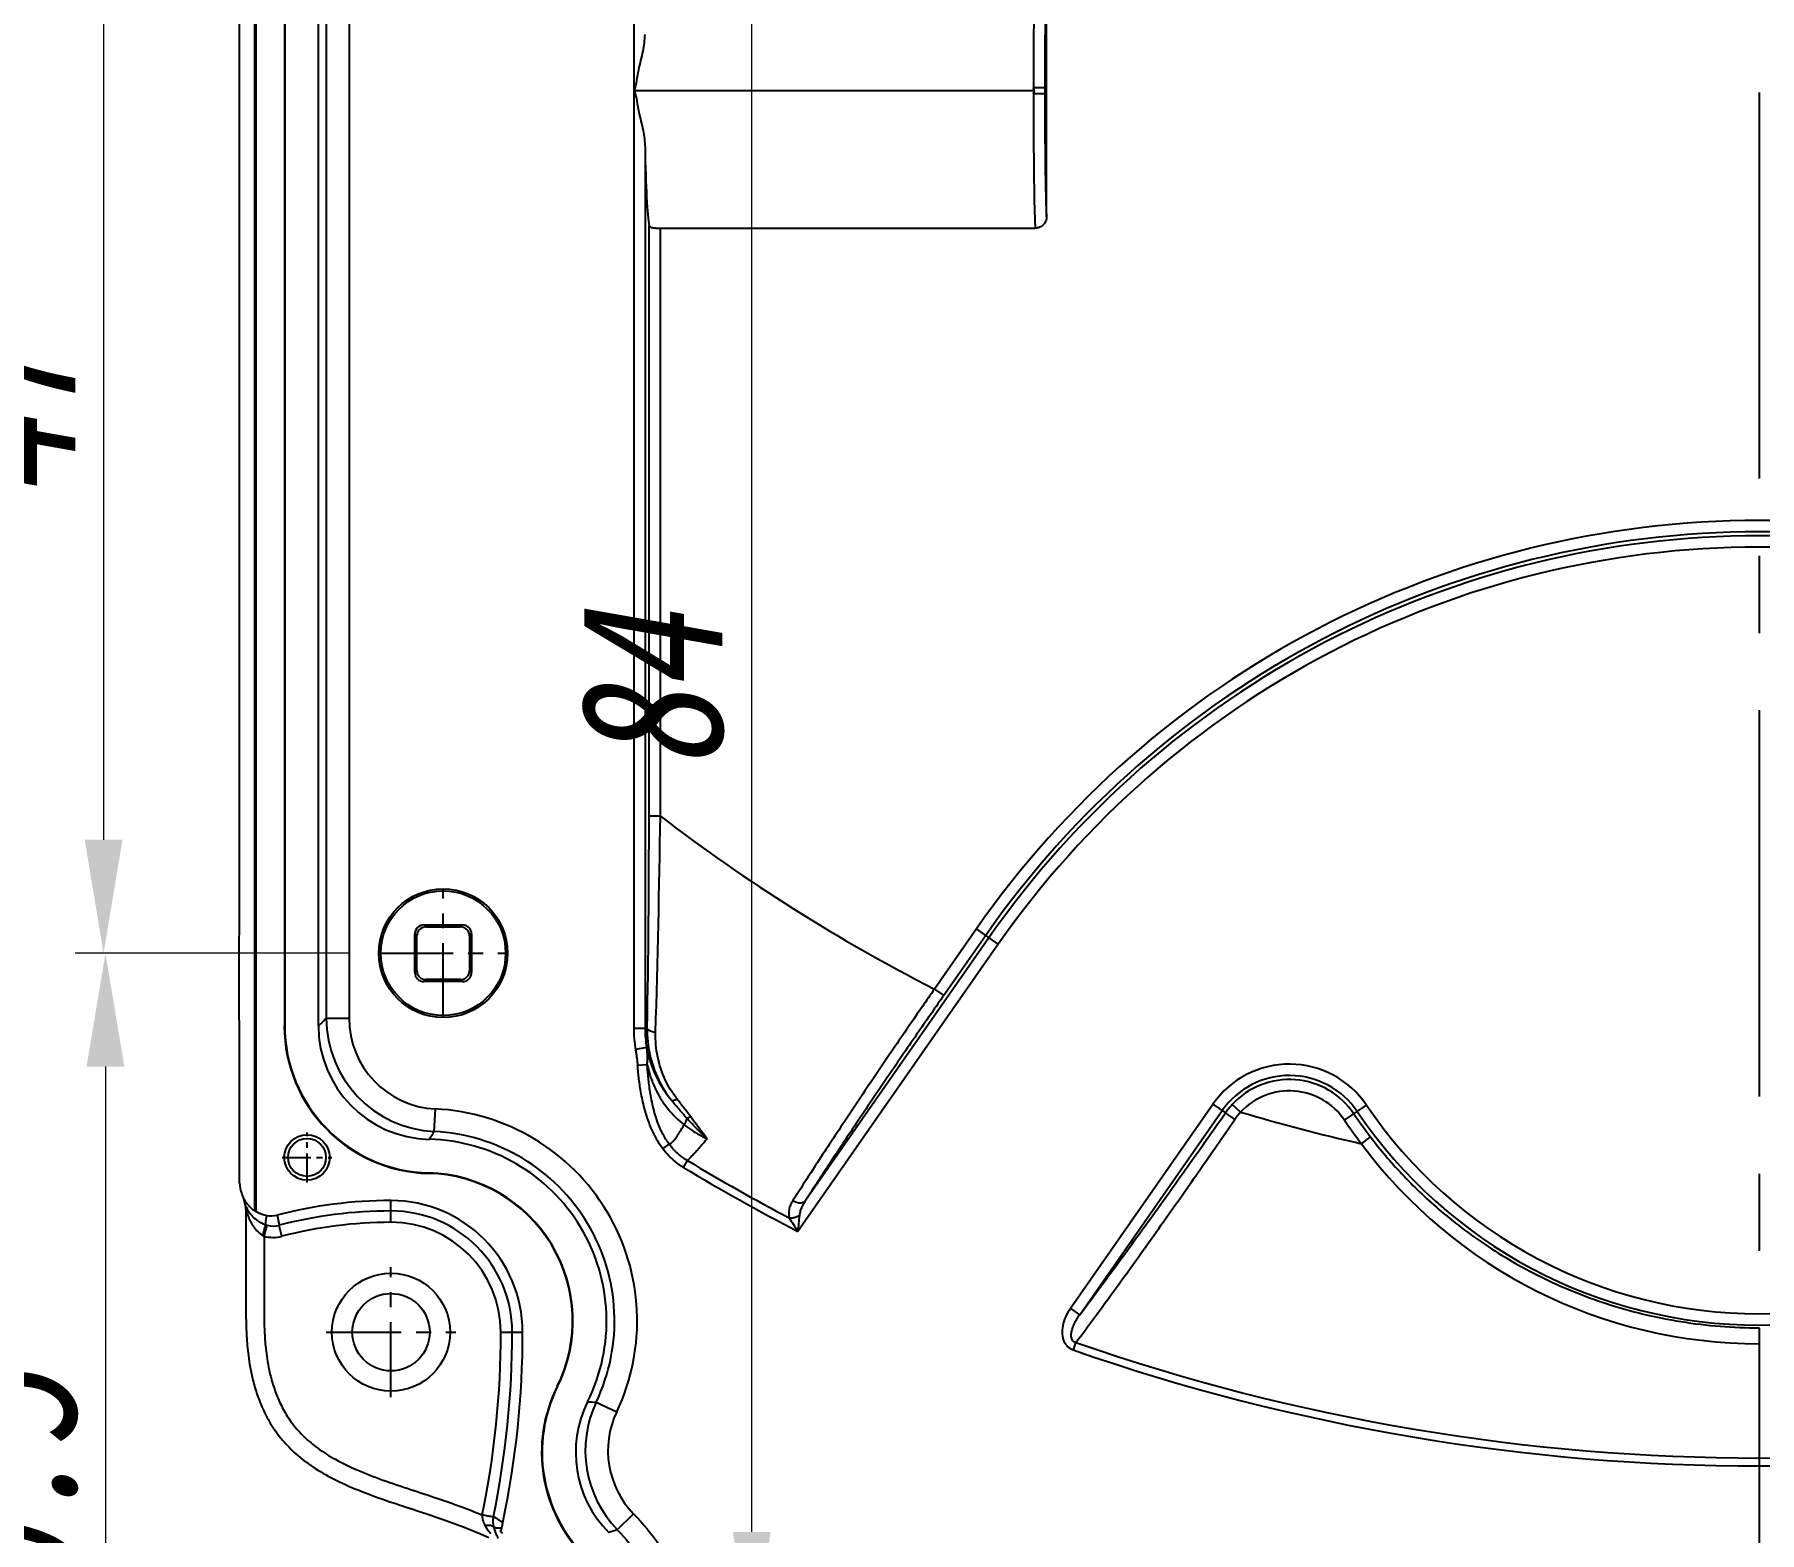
# Model space of a CAD drawing. Header units: millimetres. Extents: x 4697 to 5264, y 321 to 714.
# Drawn here: x 4944.5 to 5020.5, y 589.8 to 655.8 of the extents above; entities that cross this region are included whole.
import ezdxf

# ---------------------------------------------------------------- set-up
doc = ezdxf.new("R2010")
doc.units = ezdxf.units.MM
doc.linetypes.add('CENTER', pattern=[50.8, 31.75, -6.35, 6.35, -6.35])
doc.layers.add('02___PRT_ALL_AXES', color=7, linetype='Continuous')
doc.layers.add('06___PRT_ALL_SURFS', color=7, linetype='Continuous')
doc.layers.add('dim', color=82, linetype='Continuous', lineweight=9)
doc.styles.add('wuwei', font='SimSun.ttf', dxfattribs={"width": 0.8, "oblique": 10})
doc.dimstyles.new('wuwei', dxfattribs={"dimscale": 2.5, "dimtxt": 2.5, "dimasz": 1.5, "dimexe": 0.3, "dimexo": 0.3, "dimgap": 0.5, "dimtad": 1, "dimdsep": 46, "dimtxsty": 'wuwei', "dimcen": 0, "dimclrd": 42, "dimclre": 82, "dimclrt": 82, "dimazin": 2, "dimtfac": 1, "dimtofl": 0, "dimtmove": 0, "dimatfit": 3, "dimfxl": 0, "dimlwd": 5, "dimlwe": 5, "dimarcsym": 0})

# ---------------------------------------------------------------- blocks, each defined once
blk = doc.blocks.new('*D36')
at = {"layer": 'Defpoints', "color": 0}
for p in [(4959.628, 662.312), (4947.51, 615.312), (4959.628, 615.312)]:
    blk.add_point(p, dxfattribs=at)
at = {"layer": 'dim', "color": 82, "lineweight": 5}
for p, q in [((4958.379, 662.312), (4946.26, 662.312)), ((4958.379, 615.312), (4946.26, 615.312))]:
    blk.add_line(p, q, dxfattribs=at)
at = {"layer": 'dim', "color": 42, "lineweight": 5}
blk.add_line((4947.51, 657.312), (4947.51, 620.312), dxfattribs=at)
at = {"layer": 'dim', "color": 42}
for points in [[(4946.676, 657.312), (4948.343, 657.312), (4947.51, 662.312)], [(4946.676, 620.312), (4948.343, 620.312), (4947.51, 615.312)]]:
    blk.add_solid(points, dxfattribs=at)
at = {"layer": 'dim', "color": 82, "insert": (4943.135, 638.812), "char_height": 6.25, "attachment_point": 5, "rotation": 90, "style": 'wuwei'}
blk.add_mtext('47', dxfattribs=at)
blk = doc.blocks.new('*D35')
at = {"layer": 'Defpoints', "color": 0}
for p in [(4976.07, 668.812), (4980.257, 668.812), (4980.353, 584.812)]:
    blk.add_point(p, dxfattribs=at)
at = {"layer": 'dim', "color": 82, "lineweight": 5}
for p, q in [((4979.008, 668.812), (4974.821, 668.812)), ((4979.104, 584.812), (4974.821, 584.812))]:
    blk.add_line(p, q, dxfattribs=at)
at = {"layer": 'dim', "color": 42, "lineweight": 5}
blk.add_line((4976.07, 589.812), (4976.07, 663.812), dxfattribs=at)
at = {"layer": 'dim', "color": 42}
for points in [[(4975.237, 663.812), (4976.903, 663.812), (4976.07, 668.812)], [(4975.237, 589.812), (4976.903, 589.812), (4976.07, 584.812)]]:
    blk.add_solid(points, dxfattribs=at)
at = {"layer": 'dim', "color": 82, "insert": (4971.696, 626.812), "char_height": 6.25, "attachment_point": 5, "rotation": 90, "style": 'wuwei'}
blk.add_mtext('84', dxfattribs=at)
blk = doc.blocks.new('*D34')
at = {"layer": 'Defpoints', "color": 0}
for p in [(4959.628, 615.312), (4947.593, 564.812), (4953.478, 564.812)]:
    blk.add_point(p, dxfattribs=at)
at = {"layer": 'dim', "color": 82, "lineweight": 5}
for p, q in [((4958.379, 615.312), (4946.344, 615.312)), ((4952.229, 564.812), (4946.344, 564.812))]:
    blk.add_line(p, q, dxfattribs=at)
at = {"layer": 'dim', "color": 42, "lineweight": 5}
blk.add_line((4947.593, 610.312), (4947.593, 569.812), dxfattribs=at)
at = {"layer": 'dim', "color": 42}
for points in [[(4946.76, 610.312), (4948.426, 610.312), (4947.593, 615.312)], [(4946.76, 569.812), (4948.426, 569.812), (4947.593, 564.812)]]:
    blk.add_solid(points, dxfattribs=at)
at = {"layer": 'dim', "color": 82, "insert": (4943.219, 590.062), "char_height": 6.25, "attachment_point": 5, "rotation": 90, "style": 'wuwei'}
blk.add_mtext('50.5', dxfattribs=at)

msp = doc.modelspace()

# ---------------------------------------------------------------- linework, layer by layer
at = {"color": 1, "linetype": 'CENTER', "ltscale": 0.53595}
msp.add_line((5020.472, 445.64), (5020.472, 683.984), dxfattribs=at)
at = {"color": 7, "linetype": 'Continuous'}
for p, q in [((4970.867, 673.807), (4970.867, 612.01)), ((4989.061, 647.766), (4989.061, 658.857)), ((4988.522, 653.312), (4970.906, 653.312)), ((4988.522, 653.312), (4988.483, 653.447)), ((4988.983, 653.447), (4988.483, 653.447)), ((4988.483, 653.176), (4988.522, 653.312)), ((4988.983, 653.176), (4988.483, 653.176)), ((4988.983, 653.447), (4988.983, 653.176)), ((4971.367, 650.829), (4971.367, 612.01)), ((4971.543, 621.349), (4971.543, 647.361)), ((4972.043, 647.26), (4988.563, 647.26)), ((4972.043, 621.349), (4972.043, 647.26)), ((4972.043, 621.349), (4971.543, 621.349)), ((4961.624, 616.562), (4963.324, 616.562)), ((4961.711, 616.474), (4961.624, 616.562)), ((4961.711, 616.474), (4963.237, 616.474)), ((4963.237, 616.474), (4963.324, 616.562)), ((4961.311, 616.074), (4961.224, 616.162)), ((4961.224, 614.462), (4961.224, 616.162)), ((4961.311, 614.549), (4961.311, 616.074)), ((4963.637, 616.074), (4963.724, 616.162)), ((4963.637, 616.074), (4963.637, 614.549)), ((4963.724, 616.162), (4963.724, 614.462)), ((4986.933, 615.709), (4978.102, 603.053)), ((4986.523, 615.995), (4978.443, 604.414)), ((4985.968, 616.381), (4984.119, 613.73)), ((4986.378, 616.096), (4984.528, 613.445)), ((4986.933, 615.709), (4985.968, 616.381)), ((4961.311, 614.549), (4961.224, 614.462)), ((4961.711, 614.149), (4961.624, 614.062)), ((4963.237, 614.149), (4961.711, 614.149)), ((4963.237, 614.149), (4963.324, 614.062)), ((4963.637, 614.549), (4963.724, 614.462)), ((4963.324, 614.062), (4961.624, 614.062)), ((4984.119, 613.73), (4984.528, 613.445)), ((4955.492, 612.125), (4955.475, 612.108)), ((4957.324, 612.445), (4958.324, 612.445)), ((4970.867, 612.01), (4971.461, 612.01)), ((4971.44, 611.149), (4970.948, 611.065)), ((4971.038, 610.374), (4971.465, 610.408)), ((4962.08, 607.451), (4962.129, 608.45)), ((4990.112, 599.668), (4996.391, 608.666)), ((4990.522, 599.382), (4996.8, 608.381)), ((4996.391, 608.666), (4996.945, 608.28)), ((4997.611, 608.311), (4997.245, 608.651)), ((5002.188, 607.957), (5003.162, 608.615)), ((4972.159, 606.684), (4972.434, 606.89)), ((5002.936, 606.916), (5003.333, 607.219)), ((4973.057, 605.875), (4973.237, 606.175)), ((4961.833, 605.627), (4961.824, 605.61)), ((4953.762, 604.207), (4953.684, 604.49)), ((4960.174, 603.453), (4960.174, 604.412)), ((4953.769, 604.181), (4953.762, 604.207)), ((4953.776, 604.155), (4953.769, 604.181)), ((4954.583, 602.844), (4954.719, 603.325)), ((4955.368, 602.836), (4955.242, 603.32)), ((4990.522, 599.382), (4990.112, 599.668)), ((4965.015, 598.612), (4965.974, 598.612)), ((4990.24, 597.826), (4990.355, 598.156)), ((4967.511, 596.213), (4967.493, 596.215)), ((4969.217, 595.531), (4970.12, 595.103)), ((4970.143, 589.909), (4970.861, 590.605))]:
    msp.add_line(p, q, dxfattribs=at)
at = {"color": 1, "linetype": 'CENTER', "ltscale": 0.103491}
for p, q in [((4962.474, 612.466), (4962.474, 618.158)), ((4959.628, 615.312), (4965.32, 615.312))]:
    msp.add_line(p, q, dxfattribs=at)
at = {"color": 1, "linetype": 'CENTER', "ltscale": 0.04}
for p, q in [((4956.474, 605.212), (4956.474, 607.412)), ((4955.374, 606.312), (4957.574, 606.312))]:
    msp.add_line(p, q, dxfattribs=at)
at = {"color": 7, "linetype": 'Continuous'}
for centre, radius in [((4962.474, 615.312), 2.837), ((4962.474, 615.312), 2.75), ((4956.474, 606.312), 1), ((4956.474, 606.312), 0.834)]:
    msp.add_circle(centre, radius, dxfattribs=at)
for centre, radius, start, end in [((5020.474, 592.306), 42.075, 34.90463, 145.09537), ((5020.474, 592.306), 41.575, 34.90463, 145.09537), ((5020.474, 592.306), 41.399, 34.90463, 145.09537), ((5020.474, 592.306), 40.899, 34.90463, 145.09537), ((4465.129, 621.113), 506.415, 358.97007, 0.02672), ((4389.952, 629.43), 582.147, 358.266216, 359.204606), ((5020.474, 684.736), 79.771, 232.61791, 242.88703), ((4961.974, 612.108), 6.5, 179.99555, 268.67736), ((4961.992, 612.125), 6.5, 179.99552, 268.60228), ((4982.672, 585.817), 36.763, 133.58918, 134.34584), ((4961.974, 612.107), 4.999, 179.99312, 268.68201), ((4962.323, 612.445), 4.999, 179.99808, 267.211), ((4962.323, 612.444), 3.999, 179.99334, 267.21466), ((4976.474, 612.01), 5.107, 180, 189.70489), ((4976.449, 611.924), 4.988, 179.00929, 205.92024), ((4976.481, 612.109), 5.132, 190.77763, 219.94553), ((4999.759, 606.316), 4.107, 34.04277, 145.09537), ((4976.426, 611.911), 4.963, 205.94162, 218.60144), ((4999.759, 606.316), 3.607, 34.04277, 145.09537), ((4999.759, 606.316), 3.431, 34.04277, 137.1187), ((4975.831, 611.241), 4.436, 206.96258, 231.81184), ((4976.184, 611.553), 4.324, 217.2816, 218.10186), ((4999.759, 606.316), 2.931, 34.04277, 137.1187), ((4961.674, 599.112), 9.349, 334.60827, 87.21248), ((4999.773, 606.303), 3.451, 137.11936, 145.04767), ((4999.903, 606.232), 3.095, 137.79575, 145.54701), ((5020.474, 684.736), 79.771, 253.3448, 257.2993), ((5020.474, 620.312), 21.569, 214.04277, 217.37192), ((5020.474, 620.312), 21.393, 214.04277, 325.95723), ((5020.474, 620.312), 20.893, 214.04277, 325.95723), ((4977.842, 596.986), 18.92, 146.41754, 147.65077), ((4961.674, 599.112), 8.349, 334.60827, 87.21248), ((5020.474, 620.312), 22.069, 214.04277, 217.37196), ((4961.674, 599.112), 8, 333.53476, 88.67872), ((5020.452, 619.921), 21.817, 216.59106, 270.05856), ((5020.474, 684.736), 92.019, 238.98233, 242.58246), ((5020.474, 684.736), 91.669, 238.98233, 242.19746), ((4961.674, 599.112), 6.5, 333.53465, 88.67651), ((4961.674, 599.112), 6.517, 333.58992, 88.60143), ((4960.174, 584.412), 20, 90, 104.54507), ((4960.174, 598.612), 5.8, 0, 90), ((4954.395, 604.619), 0.701, 251.5969, 256.80321), ((4955.01, 605.266), 1.539, 239.77901, 258.37283), ((4954.9, 604.738), 0.999, 258.41687, 284.54353), ((4960.174, 584.412), 19.541, 90, 104.6208), ((4960.174, 598.612), 5.341, 0, 90), ((5251.086, 779.651), 325.127, 212.7745, 212.89952), ((5219.907, 580.957), 242.812, 174.6118, 174.77897), ((4955.199, 604.869), 1.619, 246.38018, 249.81284), ((4954.99, 604.287), 1.499, 254.26798, 284.6165), ((4955.007, 604.346), 1.062, 249.83836, 254.25265), ((4954.99, 604.285), 0.998, 254.24282, 284.62816), ((4960.174, 584.412), 19.041, 90, 104.6208), ((4960.174, 598.612), 4.841, 0, 90), ((4925.253, 598.612), 39.763, 348.31496, 0), ((4925.253, 598.612), 40.262, 348.36157, 0), ((4925.253, 598.612), 40.722, 348.12394, 0), ((5020.474, 684.736), 92.019, 250.81233, 289.18767), ((5020.474, 684.736), 91.669, 250.81858, 289.18142), ((4973.312, 593.318), 6.5, 153.5343, 224.98908), ((4973.333, 593.322), 6.5, 153.58957, 224.94372), ((4973.311, 593.318), 4.999, 153.53336, 224.98248), ((4973.734, 593.388), 4.999, 154.60994, 224.08932), ((4970.347, 629.053), 33.541, 267.41694, 268.06862), ((4973.733, 593.388), 3.999, 154.60853, 224.09085), ((4966.172, 591.134), 2.129, 209.03458, 213.5892), ((4962.64, 587.243), 3.853, 50.35751, 51.44816), ((5008.744, 475.37), 120.869, 108.62465, 108.80867), ((4971.462, 602.735), 14.449, 243.48315, 243.66183), ((4971.417, 602.645), 14.348, 243.66183, 243.84135)]:
    msp.add_arc(centre, radius, start, end, dxfattribs=at)
for centre, major_axis, ratio, start_param, end_param in [((4971.608, 653.176), (0, 6), 0.043661, -4.310443, -3.390521), ((4961.624, 616.162), (0.283, -0.283), 0.999695, 2.356347, 3.926839), ((4961.712, 616.074), (-0.283, 0.283), 0.999695, -0.785246, 0.785246), ((4963.237, 616.074), (0.283, 0.283), 0.999695, -0.785246, 0.785246), ((4963.324, 616.162), (0.283, 0.283), 0.999695, -0.785246, 0.785246), ((4961.624, 614.462), (0.283, 0.283), 0.999695, 2.356347, 3.926839), ((4961.712, 614.549), (-0.283, -0.283), 0.999695, -0.785246, 0.785246), ((4963.237, 614.549), (0.283, -0.283), 0.999695, -0.785246, 0.785246), ((4963.324, 614.462), (0.283, -0.283), 0.999695, -0.785246, 0.785246)]:
    msp.add_ellipse(centre, major_axis=major_axis, ratio=ratio, start_param=start_param, end_param=end_param, dxfattribs=at)
for points, start_tangent, end_tangent in [([(4953.502, 605.198), (4953.492, 611.788), (4953.492, 617.779), (4953.492, 623.238), (4953.492, 628.221), (4953.492, 632.777), (4953.492, 636.948), (4953.492, 640.771), (4953.492, 644.281), (4953.492, 647.507), (4953.492, 650.475), (4953.492, 653.213), (4953.492, 655.742), (4953.492, 658.081), (4953.492, 660.246), (4953.493, 662.256), (4953.493, 664.12), (4953.492, 665.841), (4953.492, 667.422), (4953.493, 668.865), (4953.492, 670.186), (4953.492, 671.416), (4953.493, 672.59), (4953.492, 673.741), (4953.493, 674.902), (4953.585, 676.067), (4953.85, 677.21), (4954.27, 678.287), (4954.839, 679.287), (4955.599, 680.253), (4956.626, 681.191), (4957.984, 682.029), (4959.66, 682.624), (4961.586, 682.85), (4963.685, 682.949), (4965.949, 683.054), (4968.391, 683.163), (4971.029, 683.274), (4973.878, 683.388), (4976.955, 683.504)], (0.000094, 1), (0.999342, 0.036266)), ([(4954.174, 603.954), (4954.174, 604.033), (4954.174, 608.754), (4954.174, 613.475), (4954.174, 618.196), (4954.174, 627.639), (4954.174, 637.081), (4954.174, 646.524), (4954.174, 651.245), (4954.174, 655.966), (4954.174, 660.687), (4954.174, 665.408), (4954.174, 667.769), (4954.174, 670.13), (4954.174, 672.489), (4954.174, 673.674), (4954.174, 674.839), (4954.207, 675.547), (4954.306, 676.229), (4954.696, 677.561), (4955.33, 678.793), (4956.186, 679.883), (4957.233, 680.792), (4958.432, 681.486), (4959.742, 681.942), (4960.419, 682.074), (4961.123, 682.142), (4962.037, 682.187), (4962.967, 682.232), (4964.82, 682.32), (4966.674, 682.404), (4968.528, 682.486), (4972.236, 682.641), (4975.945, 682.785), (4976.99, 682.823)], (0.000333, 1), (0.999342, 0.036257)), ([(4954.235, 603.937), (4954.235, 609.888), (4954.235, 615.362), (4954.235, 620.402), (4954.235, 625.046), (4954.235, 629.326), (4954.235, 633.272), (4954.235, 636.912), (4954.235, 640.273), (4954.235, 643.376), (4954.235, 646.246), (4954.235, 648.903), (4954.235, 651.362), (4954.235, 653.639), (4954.235, 655.749), (4954.235, 657.704), (4954.235, 659.518), (4954.235, 661.203), (4954.235, 662.772), (4954.235, 664.229), (4954.235, 665.574), (4954.235, 666.811), (4954.235, 667.943), (4954.236, 668.994), (4954.235, 669.994), (4954.235, 670.97), (4954.235, 671.944), (4954.236, 672.916), (4954.234, 673.885), (4954.236, 674.869), (4954.306, 675.867), (4954.515, 676.841), (4954.854, 677.778), (4955.332, 678.681), (4955.96, 679.54), (4956.719, 680.308), (4957.575, 680.95), (4958.507, 681.453), (4959.474, 681.807), (4960.426, 682.013), (4961.344, 682.094), (4962.256, 682.136), (4963.174, 682.181), (4964.093, 682.225), (4965.016, 682.267), (4965.972, 682.311), (4966.989, 682.357), (4968.093, 682.406), (4969.299, 682.458), (4970.609, 682.513), (4972.028, 682.572), (4973.559, 682.632), (4975.206, 682.696), (4976.975, 682.773)], (0.000335, 1), (0.999342, 0.036272)), ([(4955.475, 665.825), (4955.475, 664.034), (4955.475, 661.287), (4955.475, 658.54), (4955.475, 647.552), (4955.475, 636.565), (4955.475, 625.577), (4955.475, 620.083), (4955.475, 614.589), (4955.475, 612.108)], (0.000028, -1), (-0.000063, -1)), ([(4955.492, 665.806), (4955.492, 662.912), (4955.492, 659.795), (4955.492, 656.44), (4955.492, 652.832), (4955.492, 648.958), (4955.492, 644.808), (4955.492, 640.374), (4955.492, 635.624), (4955.492, 630.497), (4955.492, 624.92), (4955.492, 618.82), (4955.492, 612.125)], (0.00003, -1), (-0.000063, -1)), ([(4956.975, 612.108), (4956.975, 614.589), (4956.975, 620.083), (4956.975, 625.577), (4956.975, 636.565), (4956.975, 647.552), (4956.975, 658.54), (4956.975, 661.287), (4956.975, 664.034), (4956.975, 665.825)], (0.000063, 1), (-0.000028, 1)), ([(4957.324, 665.464), (4957.324, 658.661), (4957.324, 651.045), (4957.324, 642.615), (4957.324, 633.372), (4957.324, 623.315), (4957.324, 612.445)], (0.000031, -1), (-0.000059, -1)), ([(4958.324, 665.464), (4958.324, 658.661), (4958.324, 651.045), (4958.324, 642.615), (4958.324, 633.372), (4958.324, 623.315), (4958.324, 612.445)], (0.000008, -1), (-0.000044, -1)), ([(4988.563, 659.363), (4988.548, 659.135), (4988.533, 658.72), (4988.518, 658.073), (4988.504, 657.19), (4988.493, 656.111), (4988.486, 654.852), (4988.483, 653.447)], (-0.09424, -0.99555), (-0.000006, -1)), ([(4989.061, 658.857), (4989.047, 658.638), (4989.032, 658.247), (4989.017, 657.648), (4989.003, 656.84), (4988.992, 655.857), (4988.985, 654.714), (4988.983, 653.447)], (-0.09484, -0.995493), (-0.000005, -1)), ([(4970.906, 653.312), (4971.09, 654.237), (4971.282, 655.059), (4971.367, 655.794)], (0.27735, 0.960769), (0.018557, 0.999828)), ([(4970.906, 653.312), (4971.09, 652.386), (4971.282, 651.564), (4971.367, 650.829)], (0.27735, -0.960769), (0.018557, -0.999828)), ([(4988.483, 653.176), (4988.486, 651.764), (4988.493, 650.487), (4988.505, 649.376), (4988.518, 648.511), (4988.533, 647.898), (4988.548, 647.498), (4988.563, 647.26)], (0.000004, -1), (0.094237, -0.99555)), ([(4988.983, 653.176), (4988.985, 651.901), (4988.993, 650.741), (4989.004, 649.728), (4989.018, 648.934), (4989.032, 648.366), (4989.047, 647.992), (4989.061, 647.766)], (0.000004, -1), (0.09482, -0.995494)), ([(4989.061, 647.766), (4989.024, 647.573), (4988.915, 647.408), (4988.752, 647.298), (4988.563, 647.26)], (-0.000002, -1), (-1, 0)), ([(4971.543, 647.361), (4971.588, 647.317), (4971.699, 647.285), (4971.859, 647.266), (4972.043, 647.26)], (0.169279, -0.985568), (1, 0)), ([(4984.119, 613.73), (4983.592, 612.967), (4982.979, 612.075), (4982.306, 611.088), (4981.596, 610.042), (4980.876, 608.972), (4980.17, 607.914), (4979.5, 606.903), (4978.886, 605.967), (4978.342, 605.13), (4977.88, 604.41)], (-0.568966, -0.822361), (-0.538988, -0.842313)), ([(4984.528, 613.445), (4984.014, 612.705), (4983.416, 611.842), (4982.758, 610.886), (4982.066, 609.872), (4981.363, 608.835), (4980.675, 607.81), (4980.022, 606.83), (4979.423, 605.923), (4978.893, 605.111), (4978.443, 604.414)], (-0.572212, -0.820106), (-0.540808, -0.841146)), ([(4970.867, 612.01), (4970.888, 611.532), (4970.953, 611.033)], (0, -1), (0.168582, -0.985688)), ([(4971.832, 611.817), (4971.645, 611.859), (4971.514, 611.927), (4971.461, 612.01)], (-0.992451, 0.12264), (-0.098432, 0.995144)), ([(4971.465, 610.408), (4971.476, 610.572), (4971.476, 610.748), (4971.466, 610.94), (4971.44, 611.149)], (0.098426, 0.995144), (-0.154244, 0.988033)), ([(4972.743, 608.934), (4972.259, 609.733), (4971.925, 610.737), (4971.832, 611.817)], (-0.605737, 0.795665), (0.031514, 0.999503)), ([(4970.953, 611.033), (4970.979, 610.867), (4971.005, 610.687), (4971.024, 610.524), (4971.038, 610.376)], (0.168596, -0.985685), (0.080662, -0.996742)), ([(4972.159, 606.684), (4971.852, 607.164), (4971.63, 607.628), (4971.468, 608.066), (4971.346, 608.475), (4971.255, 608.854), (4971.186, 609.206), (4971.133, 609.532), (4971.092, 609.835), (4971.061, 610.115), (4971.038, 610.376)], (-0.598677, 0.80099), (-0.080627, 0.996744)), ([(4971.465, 610.408), (4971.514, 610.197), (4971.577, 609.974), (4971.656, 609.739), (4971.754, 609.492), (4971.878, 609.23)], (0.208097, -0.978108), (0.454191, -0.890905)), ([(4972.434, 606.89), (4972.159, 607.333), (4971.963, 607.767), (4971.82, 608.182), (4971.716, 608.573), (4971.638, 608.937), (4971.581, 609.277), (4971.538, 609.592), (4971.506, 609.885), (4971.482, 610.157), (4971.465, 610.408)], (-0.593769, 0.804636), (-0.060445, 0.998172)), ([(4972.781, 608.885), (4972.674, 608.831), (4972.594, 608.806), (4972.547, 608.814)], (-0.865031, -0.501718), (-0.76203, 0.647541)), ([(4973.382, 608.104), (4973.236, 608.299), (4973.086, 608.493), (4972.934, 608.689), (4972.781, 608.885)], (-0.59303, 0.80518), (-0.616681, 0.787213)), ([(4973.208, 608.042), (4973.044, 608.229), (4972.877, 608.42), (4972.711, 608.615), (4972.547, 608.814)], (-0.663573, 0.748111), (-0.629562, 0.77695)), ([(4973.382, 608.104), (4973.316, 608.074), (4973.258, 608.053), (4973.208, 608.042)], (-0.892264, -0.451514), (-0.992906, -0.118905)), ([(4974.108, 607.138), (4973.877, 607.436), (4973.637, 607.757), (4973.382, 608.104)], (-0.62057, 0.784151), (-0.592922, 0.80526)), ([(4990.522, 599.382), (4991.466, 600.647), (4992.379, 601.887), (4993.246, 603.078), (4994.061, 604.208), (4994.82, 605.268), (4995.523, 606.259), (4996.211, 607.233), (4996.945, 608.28)], (0.601431, 0.798924), (0.572991, 0.819562)), ([(4997.351, 607.983), (4997.151, 608.124), (4997.003, 608.233), (4996.945, 608.28)], (-0.819651, 0.572863), (-0.478408, 0.878138)), ([(4972.434, 606.89), (4972.486, 606.92), (4972.538, 606.959), (4972.591, 607.008), (4972.646, 607.069), (4972.705, 607.142), (4972.767, 607.23), (4972.836, 607.332), (4972.911, 607.453), (4972.995, 607.593), (4973.089, 607.755)], (0.900606, 0.434637), (0.498039, 0.867155)), ([(4973.208, 608.042), (4973.185, 607.961), (4973.145, 607.864), (4973.089, 607.755)], (-0.197821, -0.980238), (-0.485476, -0.87425)), ([(4973.089, 607.755), (4973.427, 607.512), (4973.767, 607.308), (4974.108, 607.139)], (0.786928, -0.617045), (0.911485, -0.411334)), ([(4974.105, 607.14), (4973.817, 607.408), (4973.516, 607.709), (4973.208, 608.042)], (-0.74702, 0.664801), (-0.666834, 0.745206)), ([(4990.355, 598.156), (4991.383, 599.543), (4992.382, 600.916), (4993.335, 602.241), (4994.228, 603.498), (4995.059, 604.678), (4995.824, 605.773), (4996.562, 606.837), (4997.351, 607.983)], (0.599034, 0.800724), (0.565833, 0.82452)), ([(4973.057, 605.875), (4972.697, 606.126), (4972.399, 606.4), (4972.159, 606.684)], (-0.857044, 0.515243), (-0.598581, 0.801063)), ([(4973.237, 606.175), (4972.914, 606.395), (4972.648, 606.637), (4972.434, 606.89)], (-0.864264, 0.503038), (-0.595337, 0.803476)), ([(4974.108, 607.138), (4973.969, 606.973), (4973.844, 606.828), (4973.732, 606.702), (4973.634, 606.592), (4973.547, 606.497), (4973.47, 606.415), (4973.401, 606.343), (4973.34, 606.28), (4973.286, 606.224), (4973.237, 606.175)], (-0.64034, -0.768092), (-0.705566, -0.708645)), ([(5003.333, 607.219), (5004.713, 605.59), (5006.349, 604.023), (5008.365, 602.486), (5010.822, 601.06), (5013.732, 599.872), (5017.01, 599.08), (5020.474, 598.804)], (0.607001, -0.794701), (1, -0.000009)), ([(4953.502, 605.198), (4953.596, 604.701), (4953.681, 604.506)], (0.018505, -0.999829), (0.459506, -0.888174)), ([(4953.681, 604.506), (4953.826, 604.279), (4954.174, 603.954)], (0.459506, -0.888174), (0.831941, -0.554864)), ([(4977.88, 604.41), (4977.81, 604.289), (4977.759, 604.171), (4977.724, 604.056), (4977.704, 603.947), (4977.697, 603.842), (4977.702, 603.743), (4977.717, 603.649)], (-0.53899, -0.842312), (0.223324, -0.974744)), ([(4977.88, 604.41), (4978.098, 604.325), (4978.302, 604.326), (4978.443, 604.414)], (0.860053, -0.510204), (0.612693, 0.790321)), ([(4978.443, 604.414), (4978.371, 604.3), (4978.311, 604.192), (4978.262, 604.091), (4978.225, 603.997), (4978.197, 603.911), (4978.178, 603.831), (4978.168, 603.758)], (-0.556607, -0.830776), (-0.093858, -0.995586)), ([(4953.776, 604.155), (4953.8, 604.104), (4953.834, 604.037), (4953.88, 603.959)], (0.397476, -0.917613), (0.532302, -0.846555)), ([(4953.784, 604.035), (4953.78, 604.117), (4953.776, 604.155)], (-0.026848, 0.99964), (-0.260174, 0.965562)), ([(4953.784, 604.035), (4953.793, 604.002), (4953.809, 603.941)], (-0.149696, 0.988732), (0.271173, -0.962531)), ([(4953.784, 604.035), (4953.783, 603.214), (4953.783, 602.462), (4953.784, 601.776), (4953.784, 601.156), (4953.784, 600.598), (4953.782, 600.097), (4953.782, 599.643), (4953.785, 599.227), (4953.793, 598.833), (4953.809, 598.442), (4953.838, 598.032), (4953.888, 597.581), (4953.968, 597.07), (4954.091, 596.495), (4954.28, 595.851), (4954.568, 595.141), (4954.965, 594.429), (4955.462, 593.775), (4956.074, 593.172), (4956.836, 592.608), (4957.763, 592.087), (4958.861, 591.603), (4960.08, 591.158), (4961.292, 590.756), (4962.392, 590.386), (4963.364, 590.03), (4964.222, 589.675), (4964.479, 589.559)], (-0.000323, -1), (0.90793, -0.419122)), ([(4953.809, 603.941), (4953.833, 603.857)], (0.271173, -0.962531), (0.29012, -0.95699)), ([(4953.833, 603.857), (4953.868, 603.752)], (0.29012, -0.95699), (0.337777, -0.941226)), ([(4953.868, 603.752), (4953.914, 603.633), (4953.974, 603.502)], (0.337777, -0.941226), (0.446647, -0.89471)), ([(4953.88, 603.959), (4953.94, 603.87), (4954.015, 603.777), (4954.1, 603.687), (4954.19, 603.606), (4954.282, 603.537), (4954.372, 603.478), (4954.462, 603.428), (4954.551, 603.386)], (0.532302, -0.846555), (0.916197, -0.400729)), ([(4954.7, 603.759), (4954.685, 603.706), (4954.671, 603.649), (4954.659, 603.585), (4954.649, 603.515), (4954.643, 603.437), (4954.641, 603.35)], (-0.295133, -0.955456), (0.006554, -0.999979)), ([(4955.151, 603.771), (4955.167, 603.711), (4955.184, 603.646), (4955.2, 603.574), (4955.215, 603.496), (4955.23, 603.412), (4955.242, 603.32)], (0.270665, -0.962673), (0.113671, -0.993518)), ([(4977.717, 603.649), (4977.872, 603.656), (4978.027, 603.694), (4978.168, 603.758)], (0.998085, -0.061864), (0.858603, 0.512641)), ([(4953.974, 603.502), (4954.045, 603.371), (4954.122, 603.253), (4954.201, 603.151), (4954.28, 603.064), (4954.358, 602.993), (4954.434, 602.933), (4954.511, 602.882)], (0.446647, -0.89471), (0.857935, -0.513759)), ([(4954.511, 602.882), (4954.588, 603.107), (4954.635, 603.277), (4954.641, 603.35)], (0.343218, 0.939256), (-0.702203, 0.711977)), ([(4954.511, 602.882), (4954.547, 602.862), (4954.583, 602.844)], (0.858556, -0.51272), (0.908519, -0.417843)), ([(4954.583, 602.844), (4954.583, 602.122), (4954.584, 601.466), (4954.584, 600.874), (4954.583, 600.341), (4954.582, 599.864), (4954.582, 599.435), (4954.587, 599.041), (4954.599, 598.667), (4954.62, 598.292), (4954.656, 597.891), (4954.716, 597.444), (4954.809, 596.942), (4954.95, 596.385), (4955.163, 595.774), (4955.467, 595.143), (4955.858, 594.551), (4956.34, 594.011), (4956.949, 593.5), (4957.723, 593.011), (4958.683, 592.542), (4959.818, 592.097), (4961.032, 591.683), (4962.197, 591.298), (4963.248, 590.929), (4964.192, 590.558)], (-0.000143, -1), (0.922521, -0.385947)), ([(4990.112, 599.668), (4989.892, 599.277), (4989.77, 598.89), (4989.748, 598.525), (4989.828, 598.206), (4989.998, 597.97), (4990.232, 597.831)], (-0.572232, -0.820092), (0.944666, -0.328034)), ([(4990.355, 598.156), (4990.27, 598.189), (4990.204, 598.252), (4990.165, 598.33), (4990.148, 598.414), (4990.145, 598.499), (4990.153, 598.586), (4990.17, 598.676), (4990.198, 598.772), (4990.236, 598.877), (4990.286, 598.991), (4990.35, 599.113), (4990.428, 599.244), (4990.522, 599.382)], (-0.981416, 0.191892), (0.583192, 0.812334)), ([(4964.198, 590.59), (4964.432, 590.519), (4964.612, 590.494), (4964.687, 590.489)], (0.937485, -0.348026), (0.863378, 0.504558)), ([(4970.861, 590.605), (4972.001, 589.233), (4972.823, 587.895), (4973.393, 586.64), (4973.78, 585.485), (4974.031, 584.433), (4974.184, 583.487), (4974.271, 582.635), (4974.314, 581.866), (4974.328, 581.169), (4974.326, 580.551), (4974.324, 580.003), (4974.324, 579.452), (4974.324, 578.875), (4974.324, 578.287), (4974.324, 577.708), (4974.324, 577.138), (4974.324, 576.519), (4974.324, 575.843), (4974.324, 575.12), (4974.324, 574.338), (4974.324, 573.488), (4974.324, 572.569), (4974.324, 571.596), (4974.324, 570.603), (4974.324, 569.64), (4974.324, 568.786), (4974.324, 568.038), (4974.324, 567.372), (4974.324, 566.771), (4974.324, 566.221), (4974.324, 565.722), (4974.324, 565.271), (4974.324, 564.861), (4974.324, 564.487), (4974.324, 564.146), (4974.324, 563.833), (4974.325, 563.548), (4974.325, 563.288), (4974.325, 563.055), (4974.324, 562.844), (4974.324, 562.647), (4974.323, 562.452), (4974.322, 562.26), (4974.321, 562.075), (4974.322, 561.887), (4974.323, 561.694), (4974.326, 561.502), (4974.33, 561.311), (4974.338, 561.147), (4974.361, 561.015), (4974.403, 560.84), (4974.451, 560.65), (4974.498, 560.468), (4974.544, 560.288), (4974.592, 560.101), (4974.64, 559.911), (4974.688, 559.717), (4974.739, 559.504), (4974.796, 559.262), (4974.858, 558.985), (4974.925, 558.677), (4974.992, 558.347), (4975.059, 558.004), (4975.124, 557.649), (4975.188, 557.281), (4975.252, 556.891), (4975.316, 556.466), (4975.381, 555.997), (4975.445, 555.483), (4975.505, 554.928), (4975.56, 554.332), (4975.607, 553.69), (4975.645, 552.992), (4975.671, 552.23), (4975.68, 551.392), (4975.668, 550.492), (4975.635, 549.634), (4975.585, 548.838), (4975.524, 548.107), (4975.455, 547.444), (4975.382, 546.848), (4975.308, 546.317), (4975.234, 545.839), (4975.162, 545.407), (4975.093, 545.015), (4975.026, 544.658), (4974.961, 544.334), (4974.898, 544.037), (4974.838, 543.765), (4974.781, 543.517), (4974.728, 543.296), (4974.679, 543.098), (4974.632, 542.908), (4974.584, 542.719), (4974.536, 542.529), (4974.486, 542.336), (4974.438, 542.148), (4974.395, 541.972), (4974.364, 541.811), (4974.342, 541.641), (4974.328, 541.467), (4974.324, 541.292), (4974.33, 541.12), (4974.346, 540.943), (4974.369, 540.775), (4974.402, 540.618), (4974.446, 540.443), (4974.494, 540.258), (4974.542, 540.07), (4974.589, 539.889), (4974.637, 539.704), (4974.686, 539.509), (4974.733, 539.314), (4974.78, 539.119), (4974.826, 538.916), (4974.875, 538.693), (4974.929, 538.442), (4974.985, 538.166), (4975.043, 537.868), (4975.104, 537.545), (4975.166, 537.196), (4975.229, 536.818), (4975.293, 536.409), (4975.357, 535.965), (4975.419, 535.481), (4975.48, 534.953), (4975.536, 534.378), (4975.588, 533.753), (4975.63, 533.073), (4975.662, 532.334), (4975.679, 531.542), (4975.677, 530.707), (4975.654, 529.846), (4975.613, 529.032), (4975.563, 528.33), (4975.506, 527.706), (4975.446, 527.148), (4975.384, 526.647), (4975.322, 526.195), (4975.26, 525.785), (4975.199, 525.411), (4975.141, 525.07), (4975.085, 524.759), (4975.032, 524.475), (4974.981, 524.216), (4974.933, 523.983), (4974.888, 523.77), (4974.844, 523.57), (4974.799, 523.374), (4974.752, 523.178), (4974.704, 522.981), (4974.656, 522.787), (4974.608, 522.597), (4974.56, 522.408), (4974.513, 522.227), (4974.466, 522.042), (4974.421, 521.863), (4974.382, 521.696), (4974.356, 521.535), (4974.336, 521.364), (4974.325, 521.192), (4974.324, 521.015), (4974.335, 520.838), (4974.354, 520.662), (4974.38, 520.501), (4974.419, 520.335), (4974.463, 520.159), (4974.511, 519.975), (4974.562, 519.777), (4974.619, 519.554), (4974.684, 519.298), (4974.755, 519.005), (4974.83, 518.684), (4974.904, 518.346), (4974.975, 517.999), (4975.045, 517.645), (4975.113, 517.277), (4975.182, 516.882), (4975.253, 516.448), (4975.326, 515.966), (4975.397, 515.442), (4975.464, 514.878), (4975.527, 514.272), (4975.582, 513.616), (4975.628, 512.901), (4975.662, 512.118), (4975.679, 511.256), (4975.675, 510.362), (4975.649, 509.506), (4975.606, 508.7), (4975.549, 507.953), (4975.484, 507.276), (4975.415, 506.674), (4975.344, 506.136), (4975.273, 505.652), (4975.203, 505.216), (4975.135, 504.819), (4975.069, 504.458), (4975.006, 504.129), (4974.945, 503.826), (4974.887, 503.548), (4974.831, 503.298), (4974.78, 503.075), (4974.732, 502.873), (4974.685, 502.68), (4974.637, 502.49), (4974.589, 502.3), (4974.541, 502.113), (4974.492, 501.927), (4974.445, 501.742), (4974.4, 501.562), (4974.368, 501.404), (4974.344, 501.232), (4974.329, 501.054), (4974.323, 500.883), (4974.328, 500.711), (4974.344, 500.534), (4974.366, 500.364), (4974.397, 500.209), (4974.44, 500.034), (4974.486, 499.854), (4974.536, 499.663), (4974.586, 499.47), (4974.636, 499.272), (4974.686, 499.073), (4974.734, 498.877), (4974.78, 498.681), (4974.828, 498.472), (4974.88, 498.24), (4974.933, 497.988), (4974.989, 497.716), (4975.047, 497.42), (4975.106, 497.102), (4975.166, 496.76), (4975.228, 496.388), (4975.291, 495.984), (4975.355, 495.543), (4975.418, 495.062), (4975.478, 494.539), (4975.535, 493.969), (4975.586, 493.35), (4975.628, 492.683), (4975.66, 491.964), (4975.678, 491.184), (4975.677, 490.33), (4975.655, 489.433), (4975.614, 488.608), (4975.562, 487.89), (4975.505, 487.261), (4975.445, 486.704), (4975.382, 486.197), (4975.317, 485.726), (4975.251, 485.294), (4975.188, 484.906), (4975.126, 484.553), (4975.067, 484.23), (4975.011, 483.937), (4974.958, 483.675), (4974.91, 483.441), (4974.863, 483.226), (4974.818, 483.024), (4974.773, 482.826), (4974.726, 482.629), (4974.677, 482.432), (4974.628, 482.236), (4974.579, 482.045), (4974.53, 481.854), (4974.483, 481.672), (4974.435, 481.488), (4974.392, 481.311), (4974.363, 481.16), (4974.341, 480.986), (4974.33, 480.831), (4974.325, 480.651), (4974.322, 480.47), (4974.322, 480.285), (4974.322, 480.088), (4974.323, 479.889), (4974.324, 479.691), (4974.324, 479.492), (4974.324, 479.278), (4974.324, 479.039), (4974.324, 478.78), (4974.324, 478.501), (4974.324, 478.199), (4974.324, 477.874), (4974.324, 477.523), (4974.324, 477.142), (4974.324, 476.728), (4974.324, 476.28), (4974.324, 475.795)], (0.695263, -0.718755), (0.000368, -1)), ([(4964.192, 590.559), (4964.194, 590.457), (4964.212, 590.347), (4964.25, 590.227), (4964.31, 590.1)], (-0.055971, -0.998432), (0.484591, -0.874741)), ([(4964.31, 590.1), (4964.494, 590.11), (4964.63, 590.082), (4964.698, 590.02)], (0.98978, 0.142604), (0.347833, -0.937557)), ([(4964.398, 589.956), (4964.484, 589.835), (4964.565, 589.733)], (0.552527, -0.833495), (0.641437, -0.767175)), ([(4964.687, 590.489), (4964.673, 590.405), (4964.666, 590.314), (4964.667, 590.22), (4964.677, 590.121), (4964.698, 590.02)], (-0.199955, -0.979805), (0.249952, -0.968258)), ([(4964.687, 590.489), (4964.728, 590.469), (4964.773, 590.444), (4964.82, 590.416), (4964.871, 590.382), (4964.924, 590.345), (4964.982, 590.303), (4965.041, 590.256)], (0.906079, -0.423108), (0.782211, -0.623014)), ([(4964.698, 590.02), (4964.737, 590.009), (4964.777, 589.999), (4964.82, 589.991), (4964.865, 589.987), (4964.913, 589.985), (4964.965, 589.986), (4965.02, 589.991)], (0.948052, -0.318116), (0.993059, 0.11762)), ([(4964.698, 590.02), (4964.747, 589.86), (4964.798, 589.729), (4964.849, 589.621), (4964.896, 589.533)], (0.253239, -0.967404), (0.496883, -0.867817)), ([(4965.011, 589.806), (4965.03, 589.896)], (0.099009, 0.995087), (0.284926, 0.958549)), ([(4965.03, 589.896), (4965.076, 590.032)], (0.284926, 0.958549), (0.348671, 0.937245)), ([(4965.076, 590.032), (4965.081, 590.096), (4965.089, 590.163), (4965.102, 590.232)], (-0.004564, 0.99999), (0.206318, 0.978485)), ([(4970.143, 589.909), (4971.188, 588.652), (4971.94, 587.428), (4972.462, 586.277), (4972.818, 585.211), (4973.05, 584.239), (4973.193, 583.358), (4973.274, 582.557), (4973.315, 581.829), (4973.328, 581.164), (4973.326, 580.556), (4973.324, 580.005), (4973.324, 579.451), (4973.324, 578.874), (4973.324, 578.286), (4973.324, 577.708), (4973.324, 577.137), (4973.324, 576.519), (4973.324, 575.843), (4973.324, 575.119), (4973.324, 574.337), (4973.324, 573.487), (4973.324, 572.568), (4973.324, 571.595), (4973.324, 570.601), (4973.324, 569.639), (4973.324, 568.785), (4973.324, 568.037), (4973.324, 567.371), (4973.324, 566.77), (4973.324, 566.221), (4973.324, 565.722), (4973.324, 565.271), (4973.324, 564.86), (4973.324, 564.486), (4973.324, 564.144), (4973.324, 563.832), (4973.325, 563.546), (4973.325, 563.288), (4973.325, 563.055), (4973.324, 562.846), (4973.324, 562.65), (4973.323, 562.457), (4973.322, 562.264), (4973.321, 562.076), (4973.322, 561.882), (4973.323, 561.682), (4973.326, 561.484), (4973.331, 561.283), (4973.343, 561.053), (4973.385, 560.796), (4973.433, 560.597), (4973.483, 560.402), (4973.53, 560.218), (4973.576, 560.039), (4973.623, 559.854), (4973.67, 559.669), (4973.717, 559.479), (4973.766, 559.273), (4973.822, 559.037), (4973.882, 558.769), (4973.946, 558.471), (4974.011, 558.152), (4974.076, 557.817), (4974.14, 557.472), (4974.202, 557.114), (4974.264, 556.735), (4974.327, 556.322), (4974.39, 555.866), (4974.452, 555.366), (4974.51, 554.827), (4974.563, 554.249), (4974.609, 553.625), (4974.646, 552.947), (4974.671, 552.206), (4974.68, 551.392), (4974.668, 550.518), (4974.636, 549.684), (4974.588, 548.911), (4974.529, 548.201), (4974.461, 547.556), (4974.391, 546.978), (4974.318, 546.462), (4974.247, 545.997), (4974.177, 545.576), (4974.109, 545.194), (4974.044, 544.848), (4973.981, 544.534), (4973.921, 544.248), (4973.863, 543.987), (4973.807, 543.747), (4973.756, 543.531), (4973.709, 543.337), (4973.662, 543.151), (4973.615, 542.965), (4973.567, 542.777), (4973.518, 542.585), (4973.469, 542.394), (4973.42, 542.192), (4973.375, 541.962), (4973.347, 541.745), (4973.33, 541.518), (4973.324, 541.287), (4973.333, 541.051), (4973.353, 540.831), (4973.383, 540.609), (4973.43, 540.386), (4973.477, 540.196), (4973.526, 540.007), (4973.575, 539.819), (4973.621, 539.64), (4973.667, 539.458), (4973.715, 539.268), (4973.761, 539.079), (4973.806, 538.892), (4973.851, 538.696), (4973.898, 538.481), (4973.95, 538.238), (4974.005, 537.97), (4974.061, 537.68), (4974.12, 537.365), (4974.181, 537.025), (4974.242, 536.658), (4974.304, 536.261), (4974.366, 535.829), (4974.427, 535.359), (4974.486, 534.846), (4974.541, 534.288), (4974.59, 533.68), (4974.632, 533.019), (4974.663, 532.301), (4974.679, 531.532), (4974.677, 530.721), (4974.655, 529.884), (4974.615, 529.093), (4974.566, 528.411), (4974.511, 527.805), (4974.453, 527.263), (4974.393, 526.776), (4974.332, 526.338), (4974.272, 525.939), (4974.213, 525.575), (4974.156, 525.242), (4974.102, 524.939), (4974.05, 524.663), (4974.001, 524.413), (4973.955, 524.188), (4973.911, 523.983), (4973.868, 523.79), (4973.825, 523.601), (4973.78, 523.411), (4973.733, 523.22), (4973.686, 523.03), (4973.639, 522.843), (4973.591, 522.656), (4973.545, 522.475), (4973.497, 522.289), (4973.45, 522.103), (4973.402, 521.898), (4973.365, 521.671), (4973.34, 521.457), (4973.325, 521.226), (4973.325, 520.983), (4973.339, 520.751), (4973.363, 520.53), (4973.4, 520.304), (4973.448, 520.094), (4973.495, 519.909), (4973.543, 519.724), (4973.594, 519.527), (4973.651, 519.307), (4973.713, 519.057), (4973.782, 518.774), (4973.854, 518.464), (4973.926, 518.138), (4973.995, 517.801), (4974.063, 517.457), (4974.129, 517.099), (4974.197, 516.714), (4974.266, 516.292), (4974.336, 515.824), (4974.405, 515.315), (4974.471, 514.767), (4974.531, 514.179), (4974.585, 513.541), (4974.63, 512.846), (4974.663, 512.086), (4974.679, 511.248), (4974.675, 510.379), (4974.65, 509.548), (4974.608, 508.765), (4974.553, 508.039), (4974.49, 507.381), (4974.423, 506.797), (4974.354, 506.274), (4974.285, 505.804), (4974.217, 505.38), (4974.15, 504.994), (4974.086, 504.642), (4974.025, 504.321), (4973.966, 504.028), (4973.909, 503.759), (4973.856, 503.518), (4973.806, 503.302), (4973.76, 503.107), (4973.714, 502.92), (4973.668, 502.734), (4973.621, 502.548), (4973.573, 502.364), (4973.525, 502.178), (4973.476, 501.989), (4973.427, 501.79), (4973.382, 501.569), (4973.351, 501.342), (4973.331, 501.116), (4973.323, 500.886), (4973.33, 500.651), (4973.35, 500.422), (4973.379, 500.209), (4973.424, 499.979), (4973.47, 499.789), (4973.518, 499.603), (4973.568, 499.411), (4973.617, 499.221), (4973.667, 499.027), (4973.715, 498.834), (4973.762, 498.643), (4973.807, 498.453), (4973.853, 498.251), (4973.903, 498.028), (4973.955, 497.784), (4974.008, 497.52), (4974.064, 497.233), (4974.122, 496.924), (4974.181, 496.59), (4974.241, 496.228), (4974.303, 495.835), (4974.364, 495.406), (4974.425, 494.94), (4974.484, 494.432), (4974.539, 493.878), (4974.588, 493.276), (4974.63, 492.628), (4974.66, 491.93), (4974.678, 491.172), (4974.678, 490.342), (4974.656, 489.47), (4974.616, 488.669), (4974.566, 487.971), (4974.51, 487.361), (4974.451, 486.819), (4974.39, 486.327), (4974.327, 485.87), (4974.264, 485.451), (4974.202, 485.073), (4974.142, 484.729), (4974.084, 484.414), (4974.029, 484.129), (4973.979, 483.875), (4973.932, 483.648), (4973.887, 483.44), (4973.843, 483.245), (4973.799, 483.055), (4973.754, 482.865), (4973.707, 482.674), (4973.659, 482.483), (4973.611, 482.294), (4973.562, 482.104), (4973.514, 481.922), (4973.466, 481.733), (4973.418, 481.538), (4973.374, 481.305), (4973.347, 481.101), (4973.33, 480.87), (4973.325, 480.669), (4973.323, 480.478), (4973.322, 480.285), (4973.322, 480.085), (4973.323, 479.885), (4973.324, 479.688), (4973.324, 479.49), (4973.324, 479.277), (4973.324, 479.039), (4973.324, 478.781), (4973.324, 478.502), (4973.324, 478.2), (4973.324, 477.875), (4973.324, 477.523), (4973.324, 477.141), (4973.324, 476.728), (4973.324, 476.28), (4973.324, 475.794)], (0.695556, -0.718472), (0.00037, -1))]:
    msp.add_spline(points, degree=3, dxfattribs=dict(at, start_tangent=start_tangent, end_tangent=end_tangent))
at = {"layer": '02___PRT_ALL_AXES', "color": 1, "linetype": 'CENTER', "ltscale": 0.104}
for p, q in [((4960.174, 595.752), (4960.174, 601.472)), ((4957.314, 598.612), (4963.034, 598.612))]:
    msp.add_line(p, q, dxfattribs=at)
at = {"layer": '02___PRT_ALL_AXES', "color": 7, "linetype": 'Continuous'}
for radius in [2.6, 1.705]:
    msp.add_circle((4960.174, 598.612), radius, dxfattribs=at)
at = {"layer": '06___PRT_ALL_SURFS', "color": 1, "linetype": 'CENTER', "ltscale": 0.53595}
msp.add_line((5020.472, 445.64), (5020.472, 683.984), dxfattribs=at)

# ---------------------------------------------------------------- dimensions: what is measured, and where the dimension line sits
at = {"layer": 'dim'}
for base, p1, p2, picture, middle in [((4976.07, 668.812), (4980.353, 584.812), (4980.257, 668.812), '*D35', (4971.696, 626.812)), ((4947.51, 615.312), (4959.628, 662.312), (4959.628, 615.312), '*D36', (4943.135, 638.812)), ((4947.593, 564.812), (4959.628, 615.312), (4953.478, 564.812), '*D34', (4943.219, 590.062))]:
    dim = msp.add_linear_dim(base=base, p1=p1, p2=p2, angle=90, dimstyle='wuwei', override={"dimasz": 2, "dimexe": 0.49975, "dimexo": 0.49975, "dimgap": 0.49975}, dxfattribs=at)
    dim.commit()
    dim.dimension.update_dxf_attribs({"geometry": picture, "text_midpoint": middle})

doc.saveas('drawing.dxf')
